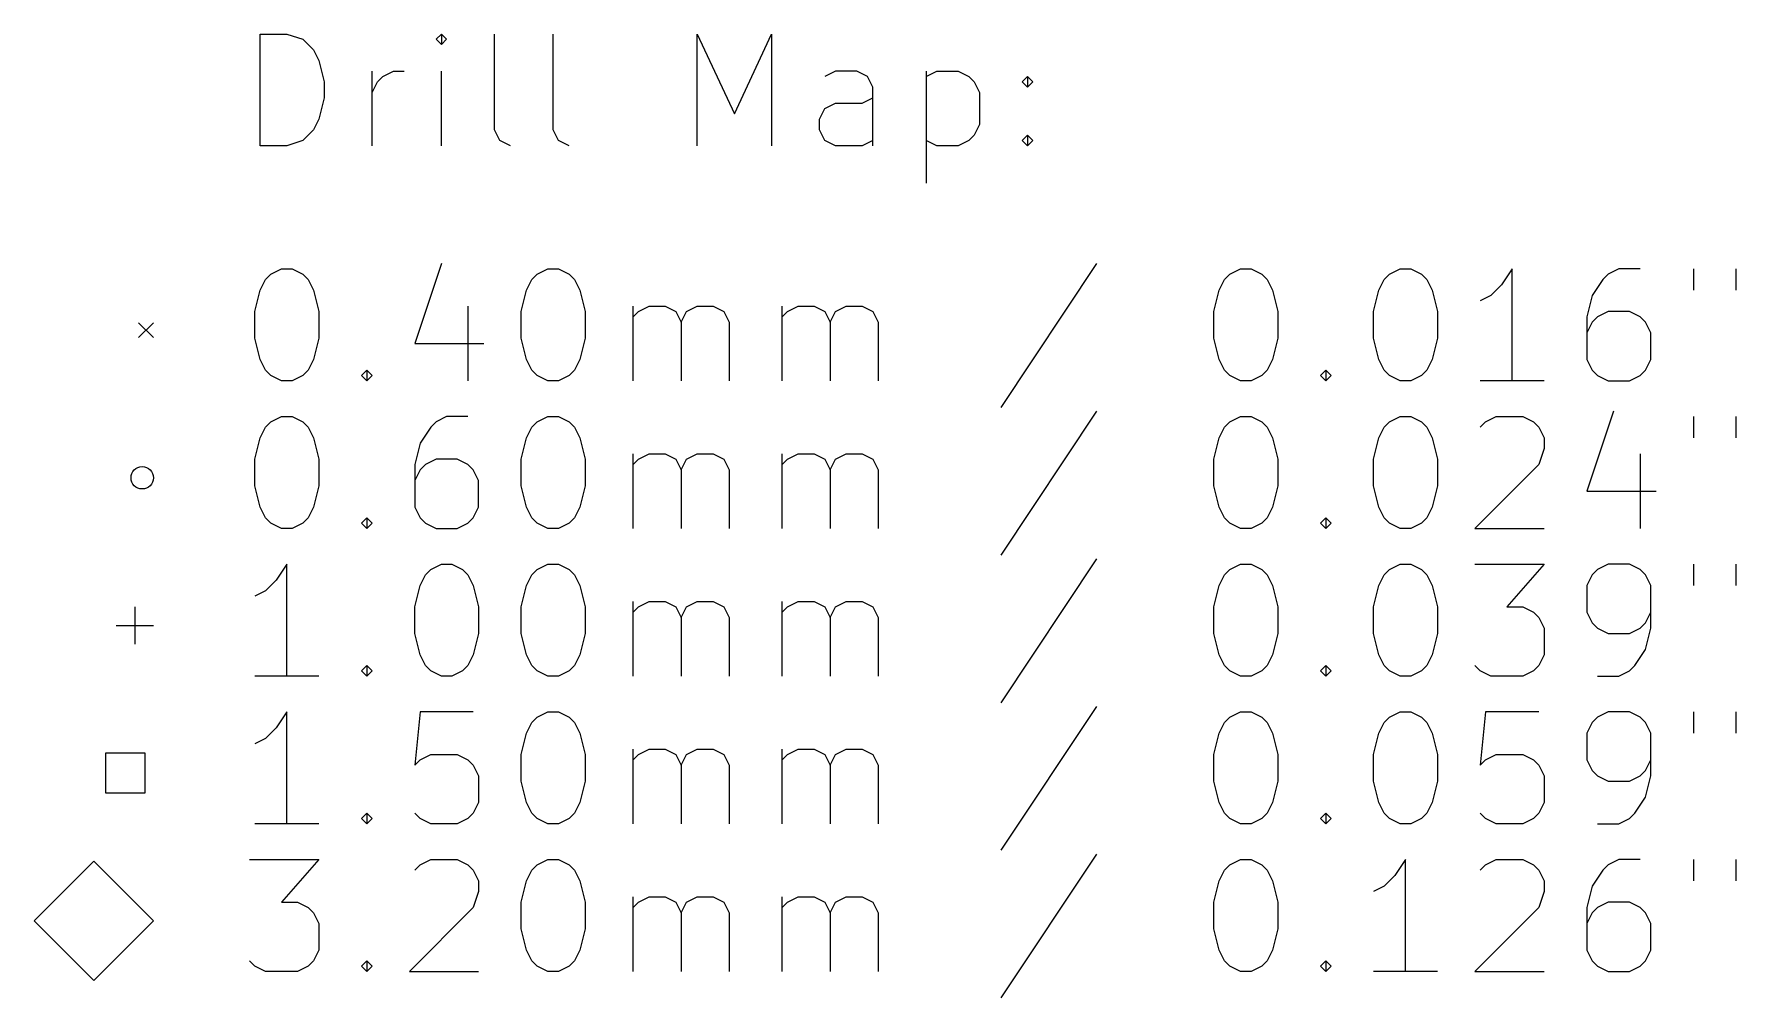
# Model space of a CAD drawing. Extents: x 74 to 259, y -254 to -54.
# Drawn here: x 73.61 to 119.25, y -253.65 to -227.79 of the extents above; entities that cross this region are included whole.
import ezdxf

# ---------------------------------------------------------------- set-up
doc = ezdxf.new("R2010")
doc.units = 0
doc.layers.add('BLACK', color=7, linetype='CONTINUOUS')

msp = doc.modelspace()

# ---------------------------------------------------------------- linework, layer by layer
at = {"layer": 'BLACK', "linetype": 'CONTINUOUS'}
for p, q in [((79.6743, -230.792), (79.6743, -227.792)), ((79.6743, -227.792), (80.3886, -227.792)), ((80.3886, -227.792), (80.8171, -227.934)), ((80.8171, -227.934), (81.1029, -228.22)), ((84.5314, -227.792), (84.3886, -227.934)), ((84.3886, -227.934), (84.5314, -228.077)), ((84.6743, -227.934), (84.5314, -227.792)), ((84.5314, -227.792), (84.5314, -228.077)), ((84.5314, -228.077), (84.6743, -227.934)), ((85.96, -230.363), (85.96, -227.792)), ((87.5314, -230.363), (87.5314, -227.792)), ((91.3886, -230.792), (91.3886, -227.792)), ((91.3886, -227.792), (92.3886, -229.934)), ((92.3886, -229.934), (93.3886, -227.792)), ((93.3886, -227.792), (93.3886, -230.792)), ((81.1029, -228.22), (81.2457, -228.506)), ((81.2457, -228.506), (81.3886, -229.077)), ((81.3886, -229.077), (81.3886, -229.506)), ((82.6743, -230.792), (82.6743, -228.792)), ((82.6743, -229.363), (82.8171, -229.077)), ((82.8171, -229.077), (82.96, -228.934)), ((82.96, -228.934), (83.2457, -228.792)), ((83.2457, -228.792), (83.5314, -228.792)), ((84.5314, -230.792), (84.5314, -228.792)), ((95.1029, -228.792), (94.8171, -228.934)), ((95.6743, -228.792), (95.1029, -228.792)), ((95.96, -228.934), (95.6743, -228.792)), ((96.1029, -229.22), (95.96, -228.934)), ((97.5314, -228.792), (97.5314, -231.792)), ((97.5314, -228.934), (97.8171, -228.792)), ((97.8171, -228.792), (98.3886, -228.792)), ((98.3886, -228.792), (98.6743, -228.934)), ((98.6743, -228.934), (98.8171, -229.077)), ((98.8171, -229.077), (98.96, -229.363)), ((100.103, -229.077), (100.246, -228.934)), ((100.246, -229.22), (100.103, -229.077)), ((100.246, -228.934), (100.389, -229.077)), ((100.246, -228.934), (100.246, -229.22)), ((100.389, -229.077), (100.246, -229.22)), ((81.3886, -229.506), (81.2457, -230.077)), ((95.8171, -229.649), (96.1029, -229.506)), ((96.1029, -230.792), (96.1029, -229.22)), ((98.96, -229.363), (98.96, -230.22)), ((94.6743, -230.077), (94.8171, -229.792)), ((94.8171, -229.792), (95.1029, -229.649)), ((95.1029, -229.649), (95.8171, -229.649)), ((81.1029, -230.363), (80.8171, -230.649)), ((81.2457, -230.077), (81.1029, -230.363)), ((86.1029, -230.649), (85.96, -230.363)), ((87.6743, -230.649), (87.5314, -230.363)), ((94.6743, -230.363), (94.6743, -230.077)), ((94.8171, -230.649), (94.6743, -230.363)), ((98.96, -230.22), (98.8171, -230.506)), ((80.3886, -230.792), (79.6743, -230.792)), ((80.8171, -230.649), (80.3886, -230.792)), ((86.3886, -230.792), (86.1029, -230.649)), ((87.96, -230.792), (87.6743, -230.649)), ((95.1029, -230.792), (94.8171, -230.649)), ((95.8171, -230.792), (95.1029, -230.792)), ((96.1029, -230.649), (95.8171, -230.792)), ((97.8171, -230.792), (97.5314, -230.649)), ((98.3886, -230.792), (97.8171, -230.792)), ((98.6743, -230.649), (98.3886, -230.792)), ((98.8171, -230.506), (98.6743, -230.649)), ((100.103, -230.649), (100.246, -230.506)), ((100.246, -230.792), (100.103, -230.649)), ((100.246, -230.506), (100.389, -230.649)), ((100.246, -230.506), (100.246, -230.792)), ((100.389, -230.649), (100.246, -230.792)), ((79.96, -234.234), (80.2457, -234.092)), ((80.2457, -234.092), (80.5314, -234.092)), ((80.5314, -234.092), (80.8171, -234.234)), ((84.5314, -233.949), (83.8171, -236.092)), ((87.1029, -234.234), (87.3886, -234.092)), ((87.3886, -234.092), (87.6743, -234.092)), ((87.6743, -234.092), (87.96, -234.234)), ((102.103, -233.949), (99.5314, -237.806)), ((105.674, -234.234), (105.96, -234.092)), ((105.96, -234.092), (106.246, -234.092)), ((106.246, -234.092), (106.531, -234.234)), ((109.96, -234.234), (110.246, -234.092)), ((110.246, -234.092), (110.531, -234.092)), ((110.531, -234.092), (110.817, -234.234)), ((113.246, -234.092), (112.96, -234.52)), ((113.246, -237.092), (113.246, -234.092)), ((116.103, -234.092), (115.817, -234.234)), ((116.674, -234.092), (116.103, -234.092)), ((118.103, -234.092), (118.103, -234.663)), ((119.246, -234.092), (119.246, -234.663)), ((79.6743, -234.663), (79.8171, -234.377)), ((79.8171, -234.377), (79.96, -234.234)), ((80.8171, -234.234), (80.96, -234.377)), ((80.96, -234.377), (81.1029, -234.663)), ((86.8171, -234.663), (86.96, -234.377)), ((86.96, -234.377), (87.1029, -234.234)), ((87.96, -234.234), (88.1029, -234.377)), ((88.1029, -234.377), (88.2457, -234.663)), ((105.389, -234.663), (105.531, -234.377)), ((105.531, -234.377), (105.674, -234.234)), ((106.531, -234.234), (106.674, -234.377)), ((106.674, -234.377), (106.817, -234.663)), ((109.674, -234.663), (109.817, -234.377)), ((109.817, -234.377), (109.96, -234.234)), ((110.817, -234.234), (110.96, -234.377)), ((110.96, -234.377), (111.103, -234.663)), ((112.96, -234.52), (112.674, -234.806)), ((115.674, -234.377), (115.389, -234.806)), ((115.817, -234.234), (115.674, -234.377)), ((79.5314, -235.234), (79.6743, -234.663)), ((81.1029, -234.663), (81.2457, -235.234)), ((86.6743, -235.234), (86.8171, -234.663)), ((88.2457, -234.663), (88.3886, -235.234)), ((105.246, -235.234), (105.389, -234.663)), ((106.817, -234.663), (106.96, -235.234)), ((109.531, -235.234), (109.674, -234.663)), ((111.103, -234.663), (111.246, -235.234)), ((112.674, -234.806), (112.389, -234.949)), ((115.389, -234.806), (115.246, -235.377)), ((79.5314, -235.949), (79.5314, -235.234)), ((81.2457, -235.234), (81.2457, -235.949)), ((85.2457, -235.092), (85.2457, -237.092)), ((86.6743, -235.949), (86.6743, -235.234)), ((88.3886, -235.234), (88.3886, -235.949)), ((89.6743, -237.092), (89.6743, -235.092)), ((89.6743, -235.377), (89.8171, -235.234)), ((89.8171, -235.234), (90.1029, -235.092)), ((90.1029, -235.092), (90.5314, -235.092)), ((90.5314, -235.092), (90.8171, -235.234)), ((90.8171, -235.234), (90.96, -235.52)), ((90.96, -235.52), (91.1029, -235.234)), ((91.1029, -235.234), (91.3886, -235.092)), ((91.3886, -235.092), (91.8171, -235.092)), ((91.8171, -235.092), (92.1029, -235.234)), ((92.1029, -235.234), (92.2457, -235.52)), ((93.6743, -237.092), (93.6743, -235.092)), ((93.6743, -235.377), (93.8171, -235.234)), ((93.8171, -235.234), (94.1029, -235.092)), ((94.1029, -235.092), (94.5314, -235.092)), ((94.5314, -235.092), (94.8171, -235.234)), ((94.8171, -235.234), (94.96, -235.52)), ((94.96, -235.52), (95.1029, -235.234)), ((95.1029, -235.234), (95.3886, -235.092)), ((95.3886, -235.092), (95.8171, -235.092)), ((95.8171, -235.092), (96.1029, -235.234)), ((96.1029, -235.234), (96.2457, -235.52)), ((105.246, -235.949), (105.246, -235.234)), ((106.96, -235.234), (106.96, -235.949)), ((109.531, -235.949), (109.531, -235.234)), ((111.246, -235.234), (111.246, -235.949)), ((115.246, -235.377), (115.246, -236.52)), ((115.531, -235.377), (115.389, -235.52)), ((115.817, -235.234), (115.531, -235.377)), ((116.389, -235.234), (115.817, -235.234)), ((116.674, -235.377), (116.389, -235.234)), ((116.817, -235.52), (116.674, -235.377)), ((76.41, -235.534), (76.81, -235.934)), ((76.81, -235.534), (76.41, -235.934)), ((90.96, -235.52), (90.96, -237.092)), ((92.2457, -235.52), (92.2457, -237.092)), ((94.96, -235.52), (94.96, -237.092)), ((96.2457, -235.52), (96.2457, -237.092)), ((115.389, -235.52), (115.246, -235.806)), ((116.96, -235.806), (116.817, -235.52)), ((116.96, -236.52), (116.96, -235.806)), ((79.6743, -236.52), (79.5314, -235.949)), ((81.2457, -235.949), (81.1029, -236.52)), ((83.8171, -236.092), (85.6743, -236.092)), ((86.8171, -236.52), (86.6743, -235.949)), ((88.3886, -235.949), (88.2457, -236.52)), ((105.389, -236.52), (105.246, -235.949)), ((106.96, -235.949), (106.817, -236.52)), ((109.674, -236.52), (109.531, -235.949)), ((111.246, -235.949), (111.103, -236.52)), ((79.8171, -236.806), (79.6743, -236.52)), ((79.96, -236.949), (79.8171, -236.806)), ((80.96, -236.806), (80.8171, -236.949)), ((81.1029, -236.52), (80.96, -236.806)), ((82.3886, -236.949), (82.5314, -236.806)), ((82.5314, -236.806), (82.6743, -236.949)), ((82.5314, -236.806), (82.5314, -237.092)), ((86.96, -236.806), (86.8171, -236.52)), ((87.1029, -236.949), (86.96, -236.806)), ((88.1029, -236.806), (87.96, -236.949)), ((88.2457, -236.52), (88.1029, -236.806)), ((105.531, -236.806), (105.389, -236.52)), ((105.674, -236.949), (105.531, -236.806)), ((106.674, -236.806), (106.531, -236.949)), ((106.817, -236.52), (106.674, -236.806)), ((108.103, -236.949), (108.246, -236.806)), ((108.246, -236.806), (108.389, -236.949)), ((108.246, -236.806), (108.246, -237.092)), ((109.817, -236.806), (109.674, -236.52)), ((109.96, -236.949), (109.817, -236.806)), ((110.96, -236.806), (110.817, -236.949)), ((111.103, -236.52), (110.96, -236.806)), ((115.246, -236.52), (115.389, -236.806)), ((115.389, -236.806), (115.531, -236.949)), ((116.674, -236.949), (116.817, -236.806)), ((116.817, -236.806), (116.96, -236.52)), ((80.2457, -237.092), (79.96, -236.949)), ((80.5314, -237.092), (80.2457, -237.092)), ((80.8171, -236.949), (80.5314, -237.092)), ((82.5314, -237.092), (82.3886, -236.949)), ((82.6743, -236.949), (82.5314, -237.092)), ((87.3886, -237.092), (87.1029, -236.949)), ((87.6743, -237.092), (87.3886, -237.092)), ((87.96, -236.949), (87.6743, -237.092)), ((105.96, -237.092), (105.674, -236.949)), ((106.246, -237.092), (105.96, -237.092)), ((106.531, -236.949), (106.246, -237.092)), ((108.246, -237.092), (108.103, -236.949)), ((108.389, -236.949), (108.246, -237.092)), ((110.246, -237.092), (109.96, -236.949)), ((110.531, -237.092), (110.246, -237.092)), ((110.817, -236.949), (110.531, -237.092)), ((114.103, -237.092), (112.389, -237.092)), ((115.531, -236.949), (115.817, -237.092)), ((115.817, -237.092), (116.389, -237.092)), ((116.389, -237.092), (116.674, -236.949)), ((79.8171, -238.337), (79.96, -238.194)), ((79.96, -238.194), (80.2457, -238.052)), ((80.2457, -238.052), (80.5314, -238.052)), ((80.5314, -238.052), (80.8171, -238.194)), ((80.8171, -238.194), (80.96, -238.337)), ((84.3886, -238.194), (84.2457, -238.337)), ((84.6743, -238.052), (84.3886, -238.194)), ((85.2457, -238.052), (84.6743, -238.052)), ((86.96, -238.337), (87.1029, -238.194)), ((87.1029, -238.194), (87.3886, -238.052)), ((87.3886, -238.052), (87.6743, -238.052)), ((87.6743, -238.052), (87.96, -238.194)), ((87.96, -238.194), (88.1029, -238.337)), ((102.103, -237.909), (99.5314, -241.766)), ((105.531, -238.337), (105.674, -238.194)), ((105.674, -238.194), (105.96, -238.052)), ((105.96, -238.052), (106.246, -238.052)), ((106.246, -238.052), (106.531, -238.194)), ((106.531, -238.194), (106.674, -238.337)), ((109.817, -238.337), (109.96, -238.194)), ((109.96, -238.194), (110.246, -238.052)), ((110.246, -238.052), (110.531, -238.052)), ((110.531, -238.052), (110.817, -238.194)), ((110.817, -238.194), (110.96, -238.337)), ((112.389, -238.337), (112.531, -238.194)), ((112.531, -238.194), (112.817, -238.052)), ((112.817, -238.052), (113.531, -238.052)), ((113.531, -238.052), (113.817, -238.194)), ((113.817, -238.194), (113.96, -238.337)), ((115.96, -237.909), (115.246, -240.052)), ((118.103, -238.052), (118.103, -238.623)), ((119.246, -238.052), (119.246, -238.623)), ((79.5314, -239.194), (79.6743, -238.623)), ((79.6743, -238.623), (79.8171, -238.337)), ((80.96, -238.337), (81.1029, -238.623)), ((81.1029, -238.623), (81.2457, -239.194)), ((84.2457, -238.337), (83.96, -238.766)), ((86.6743, -239.194), (86.8171, -238.623)), ((86.8171, -238.623), (86.96, -238.337)), ((88.1029, -238.337), (88.2457, -238.623)), ((88.2457, -238.623), (88.3886, -239.194)), ((105.246, -239.194), (105.389, -238.623)), ((105.389, -238.623), (105.531, -238.337)), ((106.674, -238.337), (106.817, -238.623)), ((106.817, -238.623), (106.96, -239.194)), ((109.531, -239.194), (109.674, -238.623)), ((109.674, -238.623), (109.817, -238.337)), ((110.96, -238.337), (111.103, -238.623)), ((111.103, -238.623), (111.246, -239.194)), ((113.96, -238.337), (114.103, -238.623)), ((114.103, -238.623), (114.103, -238.909)), ((83.96, -238.766), (83.8171, -239.337)), ((89.6743, -241.052), (89.6743, -239.052)), ((89.8171, -239.194), (90.1029, -239.052)), ((90.1029, -239.052), (90.5314, -239.052)), ((90.5314, -239.052), (90.8171, -239.194)), ((91.1029, -239.194), (91.3886, -239.052)), ((91.3886, -239.052), (91.8171, -239.052)), ((91.8171, -239.052), (92.1029, -239.194)), ((93.6743, -241.052), (93.6743, -239.052)), ((93.8171, -239.194), (94.1029, -239.052)), ((94.1029, -239.052), (94.5314, -239.052)), ((94.5314, -239.052), (94.8171, -239.194)), ((95.1029, -239.194), (95.3886, -239.052)), ((95.3886, -239.052), (95.8171, -239.052)), ((95.8171, -239.052), (96.1029, -239.194)), ((114.103, -238.909), (113.96, -239.337)), ((116.674, -239.052), (116.674, -241.052)), ((79.5314, -239.909), (79.5314, -239.194)), ((81.2457, -239.194), (81.2457, -239.909)), ((83.8171, -239.337), (83.8171, -240.48)), ((83.96, -239.48), (83.8171, -239.766)), ((84.1029, -239.337), (83.96, -239.48)), ((84.3886, -239.194), (84.1029, -239.337)), ((84.96, -239.194), (84.3886, -239.194)), ((85.2457, -239.337), (84.96, -239.194)), ((85.3886, -239.48), (85.2457, -239.337)), ((85.5314, -239.766), (85.3886, -239.48)), ((86.6743, -239.909), (86.6743, -239.194)), ((88.3886, -239.194), (88.3886, -239.909)), ((89.6743, -239.337), (89.8171, -239.194)), ((90.8171, -239.194), (90.96, -239.48)), ((90.96, -239.48), (91.1029, -239.194)), ((90.96, -239.48), (90.96, -241.052)), ((92.1029, -239.194), (92.2457, -239.48)), ((92.2457, -239.48), (92.2457, -241.052)), ((93.6743, -239.337), (93.8171, -239.194)), ((94.8171, -239.194), (94.96, -239.48)), ((94.96, -239.48), (95.1029, -239.194)), ((94.96, -239.48), (94.96, -241.052)), ((96.1029, -239.194), (96.2457, -239.48)), ((96.2457, -239.48), (96.2457, -241.052)), ((105.246, -239.909), (105.246, -239.194)), ((106.96, -239.194), (106.96, -239.909)), ((109.531, -239.909), (109.531, -239.194)), ((111.246, -239.194), (111.246, -239.909)), ((113.96, -239.337), (112.246, -241.052)), ((79.6743, -240.48), (79.5314, -239.909)), ((81.2457, -239.909), (81.1029, -240.48)), ((85.5314, -240.48), (85.5314, -239.766)), ((86.8171, -240.48), (86.6743, -239.909)), ((88.3886, -239.909), (88.2457, -240.48)), ((105.389, -240.48), (105.246, -239.909)), ((106.96, -239.909), (106.817, -240.48)), ((109.674, -240.48), (109.531, -239.909)), ((111.246, -239.909), (111.103, -240.48)), ((79.8171, -240.766), (79.6743, -240.48)), ((81.1029, -240.48), (80.96, -240.766)), ((83.8171, -240.48), (83.96, -240.766)), ((85.3886, -240.766), (85.5314, -240.48)), ((86.96, -240.766), (86.8171, -240.48)), ((88.2457, -240.48), (88.1029, -240.766)), ((105.531, -240.766), (105.389, -240.48)), ((106.817, -240.48), (106.674, -240.766)), ((109.817, -240.766), (109.674, -240.48)), ((111.103, -240.48), (110.96, -240.766)), ((115.246, -240.052), (117.103, -240.052)), ((79.96, -240.909), (79.8171, -240.766)), ((80.2457, -241.052), (79.96, -240.909)), ((80.8171, -240.909), (80.5314, -241.052)), ((80.96, -240.766), (80.8171, -240.909)), ((82.3886, -240.909), (82.5314, -240.766)), ((82.5314, -241.052), (82.3886, -240.909)), ((82.5314, -240.766), (82.6743, -240.909)), ((82.5314, -240.766), (82.5314, -241.052)), ((82.6743, -240.909), (82.5314, -241.052)), ((83.96, -240.766), (84.1029, -240.909)), ((84.1029, -240.909), (84.3886, -241.052)), ((84.96, -241.052), (85.2457, -240.909)), ((85.2457, -240.909), (85.3886, -240.766)), ((87.1029, -240.909), (86.96, -240.766)), ((87.3886, -241.052), (87.1029, -240.909)), ((87.96, -240.909), (87.6743, -241.052)), ((88.1029, -240.766), (87.96, -240.909)), ((105.674, -240.909), (105.531, -240.766)), ((105.96, -241.052), (105.674, -240.909)), ((106.531, -240.909), (106.246, -241.052)), ((106.674, -240.766), (106.531, -240.909)), ((108.103, -240.909), (108.246, -240.766)), ((108.246, -241.052), (108.103, -240.909)), ((108.246, -240.766), (108.389, -240.909)), ((108.246, -240.766), (108.246, -241.052)), ((108.389, -240.909), (108.246, -241.052)), ((109.96, -240.909), (109.817, -240.766)), ((110.246, -241.052), (109.96, -240.909)), ((110.817, -240.909), (110.531, -241.052)), ((110.96, -240.766), (110.817, -240.909)), ((80.5314, -241.052), (80.2457, -241.052)), ((84.3886, -241.052), (84.96, -241.052)), ((87.6743, -241.052), (87.3886, -241.052)), ((106.246, -241.052), (105.96, -241.052)), ((110.531, -241.052), (110.246, -241.052)), ((112.246, -241.052), (114.103, -241.052)), ((102.103, -241.869), (99.5314, -245.726)), ((80.3886, -242.012), (80.1029, -242.44)), ((80.3886, -245.012), (80.3886, -242.012)), ((83.96, -242.583), (84.1029, -242.297)), ((84.1029, -242.297), (84.2457, -242.154)), ((84.2457, -242.154), (84.5314, -242.012)), ((84.5314, -242.012), (84.8171, -242.012)), ((84.8171, -242.012), (85.1029, -242.154)), ((85.1029, -242.154), (85.2457, -242.297)), ((85.2457, -242.297), (85.3886, -242.583)), ((86.8171, -242.583), (86.96, -242.297)), ((86.96, -242.297), (87.1029, -242.154)), ((87.1029, -242.154), (87.3886, -242.012)), ((87.3886, -242.012), (87.6743, -242.012)), ((87.6743, -242.012), (87.96, -242.154)), ((87.96, -242.154), (88.1029, -242.297)), ((88.1029, -242.297), (88.2457, -242.583)), ((105.389, -242.583), (105.531, -242.297)), ((105.531, -242.297), (105.674, -242.154)), ((105.674, -242.154), (105.96, -242.012)), ((105.96, -242.012), (106.246, -242.012)), ((106.246, -242.012), (106.531, -242.154)), ((106.531, -242.154), (106.674, -242.297)), ((106.674, -242.297), (106.817, -242.583)), ((109.674, -242.583), (109.817, -242.297)), ((109.817, -242.297), (109.96, -242.154)), ((109.96, -242.154), (110.246, -242.012)), ((110.246, -242.012), (110.531, -242.012)), ((110.531, -242.012), (110.817, -242.154)), ((110.817, -242.154), (110.96, -242.297)), ((110.96, -242.297), (111.103, -242.583)), ((112.246, -242.012), (114.103, -242.012)), ((114.103, -242.012), (113.103, -243.154)), ((115.389, -242.297), (115.246, -242.583)), ((115.531, -242.154), (115.389, -242.297)), ((115.817, -242.012), (115.531, -242.154)), ((116.389, -242.012), (115.817, -242.012)), ((116.674, -242.154), (116.389, -242.012)), ((116.817, -242.297), (116.674, -242.154)), ((116.96, -242.583), (116.817, -242.297)), ((118.103, -242.012), (118.103, -242.583)), ((119.246, -242.012), (119.246, -242.583)), ((79.8171, -242.726), (79.5314, -242.869)), ((80.1029, -242.44), (79.8171, -242.726)), ((83.8171, -243.154), (83.96, -242.583)), ((85.3886, -242.583), (85.5314, -243.154)), ((86.6743, -243.154), (86.8171, -242.583)), ((88.2457, -242.583), (88.3886, -243.154)), ((105.246, -243.154), (105.389, -242.583)), ((106.817, -242.583), (106.96, -243.154)), ((109.531, -243.154), (109.674, -242.583)), ((111.103, -242.583), (111.246, -243.154)), ((115.246, -242.583), (115.246, -243.297)), ((116.96, -243.726), (116.96, -242.583)), ((76.31, -243.154), (76.31, -244.154)), ((83.8171, -243.869), (83.8171, -243.154)), ((85.5314, -243.154), (85.5314, -243.869)), ((86.6743, -243.869), (86.6743, -243.154)), ((88.3886, -243.154), (88.3886, -243.869)), ((89.6743, -245.012), (89.6743, -243.012)), ((89.6743, -243.297), (89.8171, -243.154)), ((89.8171, -243.154), (90.1029, -243.012)), ((90.1029, -243.012), (90.5314, -243.012)), ((90.5314, -243.012), (90.8171, -243.154)), ((90.8171, -243.154), (90.96, -243.44)), ((90.96, -243.44), (91.1029, -243.154)), ((91.1029, -243.154), (91.3886, -243.012)), ((91.3886, -243.012), (91.8171, -243.012)), ((91.8171, -243.012), (92.1029, -243.154)), ((92.1029, -243.154), (92.2457, -243.44)), ((93.6743, -245.012), (93.6743, -243.012)), ((93.6743, -243.297), (93.8171, -243.154)), ((93.8171, -243.154), (94.1029, -243.012)), ((94.1029, -243.012), (94.5314, -243.012)), ((94.5314, -243.012), (94.8171, -243.154)), ((94.8171, -243.154), (94.96, -243.44)), ((94.96, -243.44), (95.1029, -243.154)), ((95.1029, -243.154), (95.3886, -243.012)), ((95.3886, -243.012), (95.8171, -243.012)), ((95.8171, -243.012), (96.1029, -243.154)), ((96.1029, -243.154), (96.2457, -243.44)), ((105.246, -243.869), (105.246, -243.154)), ((106.96, -243.154), (106.96, -243.869)), ((109.531, -243.869), (109.531, -243.154)), ((111.246, -243.154), (111.246, -243.869)), ((113.103, -243.154), (113.531, -243.154)), ((113.531, -243.154), (113.817, -243.297)), ((75.81, -243.654), (76.81, -243.654)), ((90.96, -243.44), (90.96, -245.012)), ((92.2457, -243.44), (92.2457, -245.012)), ((94.96, -243.44), (94.96, -245.012)), ((96.2457, -243.44), (96.2457, -245.012)), ((113.817, -243.297), (113.96, -243.44)), ((113.96, -243.44), (114.103, -243.726)), ((115.246, -243.297), (115.389, -243.583)), ((115.389, -243.583), (115.531, -243.726)), ((116.674, -243.726), (116.817, -243.583)), ((116.817, -243.583), (116.96, -243.297)), ((83.96, -244.44), (83.8171, -243.869)), ((85.5314, -243.869), (85.3886, -244.44)), ((86.8171, -244.44), (86.6743, -243.869)), ((88.3886, -243.869), (88.2457, -244.44)), ((105.389, -244.44), (105.246, -243.869)), ((106.96, -243.869), (106.817, -244.44)), ((109.674, -244.44), (109.531, -243.869)), ((111.246, -243.869), (111.103, -244.44)), ((114.103, -243.726), (114.103, -244.44)), ((115.531, -243.726), (115.817, -243.869)), ((115.817, -243.869), (116.389, -243.869)), ((116.389, -243.869), (116.674, -243.726)), ((116.817, -244.297), (116.96, -243.726)), ((84.1029, -244.726), (83.96, -244.44)), ((85.3886, -244.44), (85.2457, -244.726)), ((86.96, -244.726), (86.8171, -244.44)), ((88.2457, -244.44), (88.1029, -244.726)), ((105.531, -244.726), (105.389, -244.44)), ((106.817, -244.44), (106.674, -244.726)), ((109.817, -244.726), (109.674, -244.44)), ((111.103, -244.44), (110.96, -244.726)), ((114.103, -244.44), (113.96, -244.726)), ((116.531, -244.726), (116.817, -244.297)), ((81.2457, -245.012), (79.5314, -245.012)), ((82.3886, -244.869), (82.5314, -244.726)), ((82.5314, -245.012), (82.3886, -244.869)), ((82.5314, -244.726), (82.6743, -244.869)), ((82.5314, -244.726), (82.5314, -245.012)), ((82.6743, -244.869), (82.5314, -245.012)), ((84.2457, -244.869), (84.1029, -244.726)), ((84.5314, -245.012), (84.2457, -244.869)), ((84.8171, -245.012), (84.5314, -245.012)), ((85.1029, -244.869), (84.8171, -245.012)), ((85.2457, -244.726), (85.1029, -244.869)), ((87.1029, -244.869), (86.96, -244.726)), ((87.3886, -245.012), (87.1029, -244.869)), ((87.6743, -245.012), (87.3886, -245.012)), ((87.96, -244.869), (87.6743, -245.012)), ((88.1029, -244.726), (87.96, -244.869)), ((105.674, -244.869), (105.531, -244.726)), ((105.96, -245.012), (105.674, -244.869)), ((106.246, -245.012), (105.96, -245.012)), ((106.531, -244.869), (106.246, -245.012)), ((106.674, -244.726), (106.531, -244.869)), ((108.103, -244.869), (108.246, -244.726)), ((108.246, -245.012), (108.103, -244.869)), ((108.246, -244.726), (108.389, -244.869)), ((108.246, -244.726), (108.246, -245.012)), ((108.389, -244.869), (108.246, -245.012)), ((109.96, -244.869), (109.817, -244.726)), ((110.246, -245.012), (109.96, -244.869)), ((110.531, -245.012), (110.246, -245.012)), ((110.817, -244.869), (110.531, -245.012)), ((110.96, -244.726), (110.817, -244.869)), ((112.389, -244.869), (112.246, -244.726)), ((112.674, -245.012), (112.389, -244.869)), ((113.531, -245.012), (112.674, -245.012)), ((113.817, -244.869), (113.531, -245.012)), ((113.96, -244.726), (113.817, -244.869)), ((115.531, -245.012), (116.103, -245.012)), ((116.103, -245.012), (116.389, -244.869)), ((116.389, -244.869), (116.531, -244.726)), ((80.3886, -245.972), (80.1029, -246.4)), ((80.3886, -248.972), (80.3886, -245.972)), ((83.96, -245.972), (83.8171, -247.4)), ((85.3886, -245.972), (83.96, -245.972)), ((87.1029, -246.114), (87.3886, -245.972)), ((87.3886, -245.972), (87.6743, -245.972)), ((87.6743, -245.972), (87.96, -246.114)), ((102.103, -245.829), (99.5314, -249.686)), ((105.674, -246.114), (105.96, -245.972)), ((105.96, -245.972), (106.246, -245.972)), ((106.246, -245.972), (106.531, -246.114)), ((109.96, -246.114), (110.246, -245.972)), ((110.246, -245.972), (110.531, -245.972)), ((110.531, -245.972), (110.817, -246.114)), ((112.531, -245.972), (112.389, -247.4)), ((113.96, -245.972), (112.531, -245.972)), ((115.817, -245.972), (115.531, -246.114)), ((116.389, -245.972), (115.817, -245.972)), ((116.674, -246.114), (116.389, -245.972)), ((118.103, -245.972), (118.103, -246.543)), ((119.246, -245.972), (119.246, -246.543)), ((80.1029, -246.4), (79.8171, -246.686)), ((86.8171, -246.543), (86.96, -246.257)), ((86.96, -246.257), (87.1029, -246.114)), ((87.96, -246.114), (88.1029, -246.257)), ((88.1029, -246.257), (88.2457, -246.543)), ((105.389, -246.543), (105.531, -246.257)), ((105.531, -246.257), (105.674, -246.114)), ((106.531, -246.114), (106.674, -246.257)), ((106.674, -246.257), (106.817, -246.543)), ((109.674, -246.543), (109.817, -246.257)), ((109.817, -246.257), (109.96, -246.114)), ((110.817, -246.114), (110.96, -246.257)), ((110.96, -246.257), (111.103, -246.543)), ((115.389, -246.257), (115.246, -246.543)), ((115.531, -246.114), (115.389, -246.257)), ((116.817, -246.257), (116.674, -246.114)), ((116.96, -246.543), (116.817, -246.257)), ((79.8171, -246.686), (79.5314, -246.829)), ((86.6743, -247.114), (86.8171, -246.543)), ((88.2457, -246.543), (88.3886, -247.114)), ((105.246, -247.114), (105.389, -246.543)), ((106.817, -246.543), (106.96, -247.114)), ((109.531, -247.114), (109.674, -246.543)), ((111.103, -246.543), (111.246, -247.114)), ((115.246, -246.543), (115.246, -247.257)), ((116.96, -247.686), (116.96, -246.543)), ((76.5903, -247.084), (75.5297, -247.084)), ((75.5297, -247.084), (75.5297, -248.145)), ((76.5903, -248.145), (76.5903, -247.084)), ((83.8171, -247.4), (83.96, -247.257)), ((83.96, -247.257), (84.2457, -247.114)), ((84.2457, -247.114), (84.96, -247.114)), ((84.96, -247.114), (85.2457, -247.257)), ((85.2457, -247.257), (85.3886, -247.4)), ((86.6743, -247.829), (86.6743, -247.114)), ((88.3886, -247.114), (88.3886, -247.829)), ((89.6743, -248.972), (89.6743, -246.972)), ((89.6743, -247.257), (89.8171, -247.114)), ((89.8171, -247.114), (90.1029, -246.972)), ((90.1029, -246.972), (90.5314, -246.972)), ((90.5314, -246.972), (90.8171, -247.114)), ((90.8171, -247.114), (90.96, -247.4)), ((90.96, -247.4), (91.1029, -247.114)), ((91.1029, -247.114), (91.3886, -246.972)), ((91.3886, -246.972), (91.8171, -246.972)), ((91.8171, -246.972), (92.1029, -247.114)), ((92.1029, -247.114), (92.2457, -247.4)), ((93.6743, -248.972), (93.6743, -246.972)), ((93.6743, -247.257), (93.8171, -247.114)), ((93.8171, -247.114), (94.1029, -246.972)), ((94.1029, -246.972), (94.5314, -246.972)), ((94.5314, -246.972), (94.8171, -247.114)), ((94.8171, -247.114), (94.96, -247.4)), ((94.96, -247.4), (95.1029, -247.114)), ((95.1029, -247.114), (95.3886, -246.972)), ((95.3886, -246.972), (95.8171, -246.972)), ((95.8171, -246.972), (96.1029, -247.114)), ((96.1029, -247.114), (96.2457, -247.4)), ((105.246, -247.829), (105.246, -247.114)), ((106.96, -247.114), (106.96, -247.829)), ((109.531, -247.829), (109.531, -247.114)), ((111.246, -247.114), (111.246, -247.829)), ((112.389, -247.4), (112.531, -247.257)), ((112.531, -247.257), (112.817, -247.114)), ((112.817, -247.114), (113.531, -247.114)), ((113.531, -247.114), (113.817, -247.257)), ((113.817, -247.257), (113.96, -247.4)), ((115.246, -247.257), (115.389, -247.543)), ((116.817, -247.543), (116.96, -247.257)), ((85.3886, -247.4), (85.5314, -247.686)), ((85.5314, -247.686), (85.5314, -248.4)), ((90.96, -247.4), (90.96, -248.972)), ((92.2457, -247.4), (92.2457, -248.972)), ((94.96, -247.4), (94.96, -248.972)), ((96.2457, -247.4), (96.2457, -248.972)), ((113.96, -247.4), (114.103, -247.686)), ((114.103, -247.686), (114.103, -248.4)), ((115.389, -247.543), (115.531, -247.686)), ((115.531, -247.686), (115.817, -247.829)), ((116.389, -247.829), (116.674, -247.686)), ((116.674, -247.686), (116.817, -247.543)), ((116.817, -248.257), (116.96, -247.686)), ((75.5297, -248.145), (76.5903, -248.145)), ((86.8171, -248.4), (86.6743, -247.829)), ((88.3886, -247.829), (88.2457, -248.4)), ((105.389, -248.4), (105.246, -247.829)), ((106.96, -247.829), (106.817, -248.4)), ((109.674, -248.4), (109.531, -247.829)), ((111.246, -247.829), (111.103, -248.4)), ((115.817, -247.829), (116.389, -247.829)), ((116.531, -248.686), (116.817, -248.257)), ((82.3886, -248.829), (82.5314, -248.686)), ((82.5314, -248.686), (82.6743, -248.829)), ((82.5314, -248.686), (82.5314, -248.972)), ((83.96, -248.829), (83.8171, -248.686)), ((85.3886, -248.686), (85.2457, -248.829)), ((85.5314, -248.4), (85.3886, -248.686)), ((86.96, -248.686), (86.8171, -248.4)), ((87.1029, -248.829), (86.96, -248.686)), ((88.1029, -248.686), (87.96, -248.829)), ((88.2457, -248.4), (88.1029, -248.686)), ((105.531, -248.686), (105.389, -248.4)), ((105.674, -248.829), (105.531, -248.686)), ((106.674, -248.686), (106.531, -248.829)), ((106.817, -248.4), (106.674, -248.686)), ((108.103, -248.829), (108.246, -248.686)), ((108.246, -248.686), (108.389, -248.829)), ((108.246, -248.686), (108.246, -248.972)), ((109.817, -248.686), (109.674, -248.4)), ((109.96, -248.829), (109.817, -248.686)), ((110.96, -248.686), (110.817, -248.829)), ((111.103, -248.4), (110.96, -248.686)), ((112.531, -248.829), (112.389, -248.686)), ((113.96, -248.686), (113.817, -248.829)), ((114.103, -248.4), (113.96, -248.686)), ((116.389, -248.829), (116.531, -248.686)), ((81.2457, -248.972), (79.5314, -248.972)), ((82.5314, -248.972), (82.3886, -248.829)), ((82.6743, -248.829), (82.5314, -248.972)), ((84.2457, -248.972), (83.96, -248.829)), ((84.96, -248.972), (84.2457, -248.972)), ((85.2457, -248.829), (84.96, -248.972)), ((87.3886, -248.972), (87.1029, -248.829)), ((87.6743, -248.972), (87.3886, -248.972)), ((87.96, -248.829), (87.6743, -248.972)), ((105.96, -248.972), (105.674, -248.829)), ((106.246, -248.972), (105.96, -248.972)), ((106.531, -248.829), (106.246, -248.972)), ((108.246, -248.972), (108.103, -248.829)), ((108.389, -248.829), (108.246, -248.972)), ((110.246, -248.972), (109.96, -248.829)), ((110.531, -248.972), (110.246, -248.972)), ((110.817, -248.829), (110.531, -248.972)), ((112.817, -248.972), (112.531, -248.829)), ((113.531, -248.972), (112.817, -248.972)), ((113.817, -248.829), (113.531, -248.972)), ((115.531, -248.972), (116.103, -248.972)), ((116.103, -248.972), (116.389, -248.829)), ((75.21, -249.974), (73.61, -251.574)), ((76.81, -251.574), (75.21, -249.974)), ((79.3886, -249.932), (81.2457, -249.932)), ((81.2457, -249.932), (80.2457, -251.074)), ((83.8171, -250.217), (83.96, -250.074)), ((83.96, -250.074), (84.2457, -249.932)), ((84.2457, -249.932), (84.96, -249.932)), ((84.96, -249.932), (85.2457, -250.074)), ((85.2457, -250.074), (85.3886, -250.217)), ((86.96, -250.217), (87.1029, -250.074)), ((87.1029, -250.074), (87.3886, -249.932)), ((87.3886, -249.932), (87.6743, -249.932)), ((87.6743, -249.932), (87.96, -250.074)), ((87.96, -250.074), (88.1029, -250.217)), ((102.103, -249.789), (99.5314, -253.646)), ((105.531, -250.217), (105.674, -250.074)), ((105.674, -250.074), (105.96, -249.932)), ((105.96, -249.932), (106.246, -249.932)), ((106.246, -249.932), (106.531, -250.074)), ((106.531, -250.074), (106.674, -250.217)), ((110.389, -249.932), (110.103, -250.36)), ((110.389, -252.932), (110.389, -249.932)), ((112.389, -250.217), (112.531, -250.074)), ((112.531, -250.074), (112.817, -249.932)), ((112.817, -249.932), (113.531, -249.932)), ((113.531, -249.932), (113.817, -250.074)), ((113.817, -250.074), (113.96, -250.217)), ((115.817, -250.074), (115.674, -250.217)), ((116.103, -249.932), (115.817, -250.074)), ((116.674, -249.932), (116.103, -249.932)), ((118.103, -249.932), (118.103, -250.503)), ((119.246, -249.932), (119.246, -250.503)), ((85.3886, -250.217), (85.5314, -250.503)), ((85.5314, -250.503), (85.5314, -250.789)), ((86.6743, -251.074), (86.8171, -250.503)), ((86.8171, -250.503), (86.96, -250.217)), ((88.1029, -250.217), (88.2457, -250.503)), ((88.2457, -250.503), (88.3886, -251.074)), ((105.246, -251.074), (105.389, -250.503)), ((105.389, -250.503), (105.531, -250.217)), ((106.674, -250.217), (106.817, -250.503)), ((106.817, -250.503), (106.96, -251.074)), ((110.103, -250.36), (109.817, -250.646)), ((113.96, -250.217), (114.103, -250.503)), ((114.103, -250.503), (114.103, -250.789)), ((115.674, -250.217), (115.389, -250.646)), ((85.5314, -250.789), (85.3886, -251.217)), ((89.6743, -252.932), (89.6743, -250.932)), ((89.8171, -251.074), (90.1029, -250.932)), ((90.1029, -250.932), (90.5314, -250.932)), ((90.5314, -250.932), (90.8171, -251.074)), ((91.1029, -251.074), (91.3886, -250.932)), ((91.3886, -250.932), (91.8171, -250.932)), ((91.8171, -250.932), (92.1029, -251.074)), ((93.6743, -252.932), (93.6743, -250.932)), ((93.8171, -251.074), (94.1029, -250.932)), ((94.1029, -250.932), (94.5314, -250.932)), ((94.5314, -250.932), (94.8171, -251.074)), ((95.1029, -251.074), (95.3886, -250.932)), ((95.3886, -250.932), (95.8171, -250.932)), ((95.8171, -250.932), (96.1029, -251.074)), ((109.817, -250.646), (109.531, -250.789)), ((114.103, -250.789), (113.96, -251.217)), ((115.389, -250.646), (115.246, -251.217)), ((80.2457, -251.074), (80.6743, -251.074)), ((80.6743, -251.074), (80.96, -251.217)), ((80.96, -251.217), (81.1029, -251.36)), ((81.1029, -251.36), (81.2457, -251.646)), ((85.3886, -251.217), (83.6743, -252.932)), ((86.6743, -251.789), (86.6743, -251.074)), ((88.3886, -251.074), (88.3886, -251.789)), ((89.6743, -251.217), (89.8171, -251.074)), ((90.8171, -251.074), (90.96, -251.36)), ((90.96, -251.36), (91.1029, -251.074)), ((90.96, -251.36), (90.96, -252.932)), ((92.1029, -251.074), (92.2457, -251.36)), ((92.2457, -251.36), (92.2457, -252.932)), ((93.6743, -251.217), (93.8171, -251.074)), ((94.8171, -251.074), (94.96, -251.36)), ((94.96, -251.36), (95.1029, -251.074)), ((94.96, -251.36), (94.96, -252.932)), ((96.1029, -251.074), (96.2457, -251.36)), ((96.2457, -251.36), (96.2457, -252.932)), ((105.246, -251.789), (105.246, -251.074)), ((106.96, -251.074), (106.96, -251.789)), ((113.96, -251.217), (112.246, -252.932)), ((115.246, -251.217), (115.246, -252.36)), ((115.389, -251.36), (115.246, -251.646)), ((115.531, -251.217), (115.389, -251.36)), ((115.817, -251.074), (115.531, -251.217)), ((116.389, -251.074), (115.817, -251.074)), ((116.674, -251.217), (116.389, -251.074)), ((116.817, -251.36), (116.674, -251.217)), ((116.96, -251.646), (116.817, -251.36)), ((73.61, -251.574), (75.21, -253.174)), ((75.21, -253.174), (76.81, -251.574)), ((81.2457, -251.646), (81.2457, -252.36)), ((86.8171, -252.36), (86.6743, -251.789)), ((88.3886, -251.789), (88.2457, -252.36)), ((105.389, -252.36), (105.246, -251.789)), ((106.96, -251.789), (106.817, -252.36)), ((116.96, -252.36), (116.96, -251.646)), ((81.2457, -252.36), (81.1029, -252.646)), ((86.96, -252.646), (86.8171, -252.36)), ((88.2457, -252.36), (88.1029, -252.646)), ((105.531, -252.646), (105.389, -252.36)), ((106.817, -252.36), (106.674, -252.646)), ((115.246, -252.36), (115.389, -252.646)), ((116.817, -252.646), (116.96, -252.36)), ((79.5314, -252.789), (79.3886, -252.646)), ((79.8171, -252.932), (79.5314, -252.789)), ((80.96, -252.789), (80.6743, -252.932)), ((81.1029, -252.646), (80.96, -252.789)), ((82.3886, -252.789), (82.5314, -252.646)), ((82.5314, -252.932), (82.3886, -252.789)), ((82.5314, -252.646), (82.6743, -252.789)), ((82.5314, -252.646), (82.5314, -252.932)), ((82.6743, -252.789), (82.5314, -252.932)), ((87.1029, -252.789), (86.96, -252.646)), ((87.3886, -252.932), (87.1029, -252.789)), ((87.96, -252.789), (87.6743, -252.932)), ((88.1029, -252.646), (87.96, -252.789)), ((105.674, -252.789), (105.531, -252.646)), ((105.96, -252.932), (105.674, -252.789)), ((106.531, -252.789), (106.246, -252.932)), ((106.674, -252.646), (106.531, -252.789)), ((108.103, -252.789), (108.246, -252.646)), ((108.246, -252.932), (108.103, -252.789)), ((108.246, -252.646), (108.389, -252.789)), ((108.246, -252.646), (108.246, -252.932)), ((108.389, -252.789), (108.246, -252.932)), ((115.389, -252.646), (115.531, -252.789)), ((115.531, -252.789), (115.817, -252.932)), ((116.389, -252.932), (116.674, -252.789)), ((116.674, -252.789), (116.817, -252.646)), ((80.6743, -252.932), (79.8171, -252.932)), ((83.6743, -252.932), (85.5314, -252.932)), ((87.6743, -252.932), (87.3886, -252.932)), ((106.246, -252.932), (105.96, -252.932)), ((111.246, -252.932), (109.531, -252.932)), ((112.246, -252.932), (114.103, -252.932)), ((115.817, -252.932), (116.389, -252.932))]:
    msp.add_line(p, q, dxfattribs=at)
at = {"layer": 'BLACK'}
msp.add_circle((76.51, -239.694), 0.3, dxfattribs=at)

doc.saveas('drawing.dxf')
